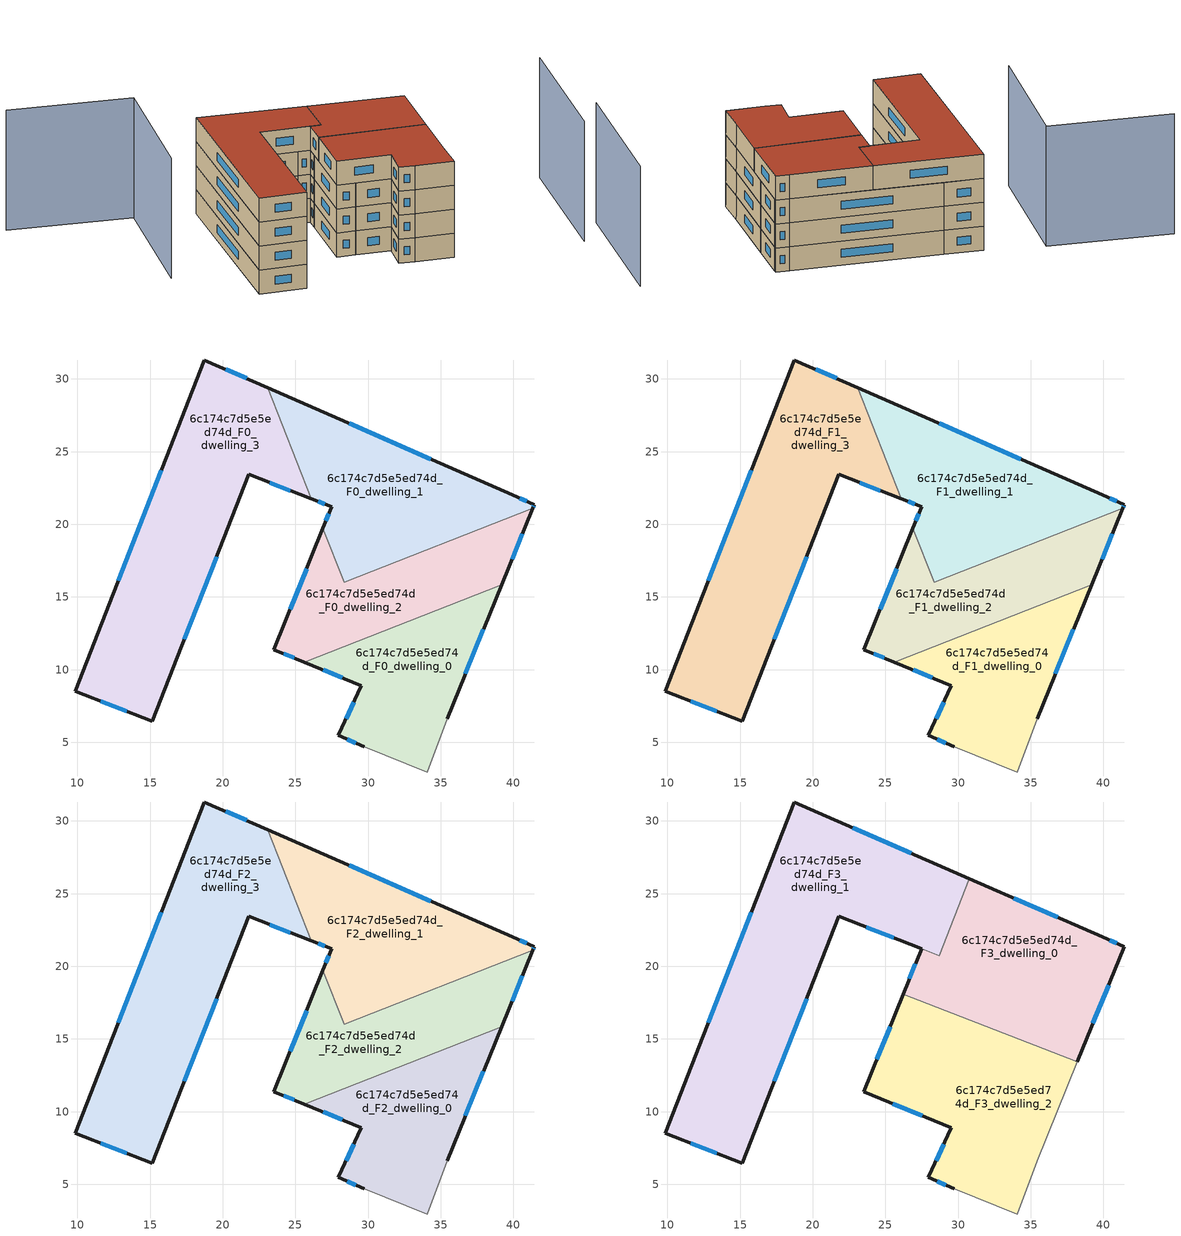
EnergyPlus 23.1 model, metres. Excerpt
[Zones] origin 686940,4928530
6c174c7d5e5ed74d_F0_dwelling_0
 floor ground (EU_floor_Construction): 39.19,15.86 35.43,6.64 34.05,2.96 29.73,4.68 27.96,5.5 29.53,8.9 25.61,10.52 z0
 wall outside (EU_wall_Construction): 25.61,10.52 29.53,8.9 27.96,5.5 29.73,4.68 / 35.43,6.64 39.19,15.86 z0:3
 wall adiabatic (EU_wall_Construction): 29.73,4.68 34.05,2.96 35.43,6.64 z0:3
 wall to 6c174c7d5e5ed74d_F0_dwelling_2 (EU_wall_Construction): 39.19,15.86 25.61,10.52 z0:3
 window (EU_Window_Construction): 28.55,5.23 29.15,4.95 / 29.01,7.77 28.48,6.63 / 26.91,9.98 28.22,9.44 / 36.69,9.71 37.94,12.79 z1:2
6c174c7d5e5ed74d_F0_dwelling_1
 floor ground (EU_floor_Construction): 39.91,22.03 41.43,21.36 41.33,21.11 28.36,16.01 26.89,19.74 27.48,21.21 26.1,21.75 23.1,29.39 z0
 wall outside (EU_wall_Construction): 26.1,21.75 27.48,21.21 26.89,19.74 / 41.33,21.11 41.43,21.36 39.91,22.03 23.1,29.39 z0:3
 wall to 6c174c7d5e5ed74d_F0_dwelling_3 (EU_wall_Construction): 23.1,29.39 26.1,21.75 z0:3
 wall to 6c174c7d5e5ed74d_F0_dwelling_2 (EU_wall_Construction): 26.89,19.74 28.36,16.01 41.33,21.11 z0:3
 window (EU_Window_Construction): 26.56,21.57 27.02,21.39 / 34.31,24.48 28.7,26.94 / 40.93,21.58 40.42,21.81 / 41.37,21.19 41.4,21.28 / 27.29,20.72 27.09,20.23 z1:2
6c174c7d5e5ed74d_F0_dwelling_2
 floor ground (EU_floor_Construction): 41.33,21.11 39.19,15.86 25.61,10.52 23.52,11.38 26.89,19.74 28.36,16.01 z0
 wall outside (EU_wall_Construction): 39.19,15.86 41.33,21.11 / 26.89,19.74 23.52,11.38 25.61,10.52 z0:3
 window (EU_Window_Construction): 39.9,17.61 40.62,19.36 / 24.21,11.09 24.91,10.8 / 25.77,16.96 24.64,14.17 z1:2
6c174c7d5e5ed74d_F0_dwelling_3
 floor ground (EU_floor_Construction): 23.1,29.39 26.1,21.75 21.79,23.43 15.16,6.44 9.85,8.51 18.74,31.3 z0
 wall outside (EU_wall_Construction): 23.1,29.39 18.74,31.3 9.85,8.51 15.16,6.44 21.79,23.43 26.1,21.75 z0:3
 window (EU_Window_Construction): 23.22,22.87 24.66,22.31 / 17.36,12.1 19.58,17.77 / 11.62,7.82 13.39,7.13 / 15.78,23.71 12.82,16.11 / 21.65,30.03 20.2,30.67 z1:2
6c174c7d5e5ed74d_F1_dwelling_0
 floor to 6c174c7d5e5ed74d_F0_dwelling_0 (EU_floor_Construction): 39.19,15.86 35.43,6.64 34.05,2.96 29.73,4.68 27.96,5.5 29.53,8.9 25.61,10.52 z3
 wall outside (EU_wall_Construction): 25.61,10.52 29.53,8.9 27.96,5.5 29.73,4.68 / 35.43,6.64 39.19,15.86 z3:6
 wall adiabatic (EU_wall_Construction): 29.73,4.68 34.05,2.96 35.43,6.64 z3:6
 wall to 6c174c7d5e5ed74d_F1_dwelling_2 (EU_wall_Construction): 39.19,15.86 25.61,10.52 z3:6
 window (EU_Window_Construction): 28.55,5.23 29.15,4.95 / 29.01,7.77 28.48,6.63 / 26.91,9.98 28.22,9.44 / 36.69,9.71 37.94,12.79 z4:5
6c174c7d5e5ed74d_F1_dwelling_1
 floor to 6c174c7d5e5ed74d_F0_dwelling_1 (EU_floor_Construction): 39.91,22.03 41.43,21.36 41.33,21.11 28.36,16.01 26.89,19.74 27.48,21.21 26.1,21.75 23.1,29.39 z3
 wall outside (EU_wall_Construction): 26.1,21.75 27.48,21.21 26.89,19.74 / 41.33,21.11 41.43,21.36 39.91,22.03 23.1,29.39 z3:6
 wall to 6c174c7d5e5ed74d_F1_dwelling_3 (EU_wall_Construction): 23.1,29.39 26.1,21.75 z3:6
 wall to 6c174c7d5e5ed74d_F1_dwelling_2 (EU_wall_Construction): 26.89,19.74 28.36,16.01 41.33,21.11 z3:6
 window (EU_Window_Construction): 26.56,21.57 27.02,21.39 / 34.31,24.48 28.7,26.94 / 40.93,21.58 40.42,21.81 / 41.37,21.19 41.4,21.28 / 27.29,20.72 27.09,20.23 z4:5
6c174c7d5e5ed74d_F1_dwelling_2
 floor to 6c174c7d5e5ed74d_F0_dwelling_2 (EU_floor_Construction): 41.33,21.11 39.19,15.86 25.61,10.52 23.52,11.38 26.89,19.74 28.36,16.01 z3
 wall outside (EU_wall_Construction): 39.19,15.86 41.33,21.11 / 26.89,19.74 23.52,11.38 25.61,10.52 z3:6
 window (EU_Window_Construction): 39.9,17.61 40.62,19.36 / 24.21,11.09 24.91,10.8 / 25.77,16.96 24.64,14.17 z4:5
6c174c7d5e5ed74d_F1_dwelling_3
 floor to 6c174c7d5e5ed74d_F0_dwelling_3 (EU_floor_Construction): 23.1,29.39 26.1,21.75 21.79,23.43 15.16,6.44 9.85,8.51 18.74,31.3 z3
 wall outside (EU_wall_Construction): 23.1,29.39 18.74,31.3 9.85,8.51 15.16,6.44 21.79,23.43 26.1,21.75 z3:6
 window (EU_Window_Construction): 23.22,22.87 24.66,22.31 / 17.36,12.1 19.58,17.77 / 11.62,7.82 13.39,7.13 / 15.78,23.71 12.82,16.11 / 21.65,30.03 20.2,30.67 z4:5
6c174c7d5e5ed74d_F2_dwelling_0
 floor to 6c174c7d5e5ed74d_F1_dwelling_0 (EU_floor_Construction): 39.19,15.86 35.43,6.64 34.05,2.96 29.73,4.68 27.96,5.5 29.53,8.9 25.61,10.52 z6
 wall outside (EU_wall_Construction): 25.61,10.52 29.53,8.9 27.96,5.5 29.73,4.68 / 35.43,6.64 39.19,15.86 z6:9
 wall adiabatic (EU_wall_Construction): 29.73,4.68 34.05,2.96 35.43,6.64 z6:9
 wall to 6c174c7d5e5ed74d_F2_dwelling_2 (EU_wall_Construction): 39.19,15.86 25.61,10.52 z6:9
 window (EU_Window_Construction): 28.55,5.23 29.15,4.95 / 29.01,7.77 28.48,6.63 / 26.91,9.98 28.22,9.44 / 36.69,9.71 37.94,12.79 z7:8
6c174c7d5e5ed74d_F2_dwelling_1
 floor to 6c174c7d5e5ed74d_F1_dwelling_1 (EU_floor_Construction): 39.91,22.03 41.43,21.36 41.33,21.11 28.36,16.01 26.89,19.74 27.48,21.21 26.1,21.75 23.1,29.39 z6
 wall outside (EU_wall_Construction): 26.1,21.75 27.48,21.21 26.89,19.74 / 41.33,21.11 41.43,21.36 39.91,22.03 23.1,29.39 z6:9
 wall to 6c174c7d5e5ed74d_F2_dwelling_3 (EU_wall_Construction): 23.1,29.39 26.1,21.75 z6:9
 wall to 6c174c7d5e5ed74d_F2_dwelling_2 (EU_wall_Construction): 26.89,19.74 28.36,16.01 41.33,21.11 z6:9
 window (EU_Window_Construction): 26.56,21.57 27.02,21.39 / 34.31,24.48 28.7,26.94 / 40.93,21.58 40.42,21.81 / 41.37,21.19 41.4,21.28 / 27.29,20.72 27.09,20.23 z7:8
6c174c7d5e5ed74d_F2_dwelling_2
 floor to 6c174c7d5e5ed74d_F1_dwelling_2 (EU_floor_Construction): 41.33,21.11 39.19,15.86 25.61,10.52 23.52,11.38 26.89,19.74 28.36,16.01 z6
 wall outside (EU_wall_Construction): 39.19,15.86 41.33,21.11 / 26.89,19.74 23.52,11.38 25.61,10.52 z6:9
 window (EU_Window_Construction): 39.9,17.61 40.62,19.36 / 24.21,11.09 24.91,10.8 / 25.77,16.96 24.64,14.17 z7:8
6c174c7d5e5ed74d_F2_dwelling_3
 floor to 6c174c7d5e5ed74d_F1_dwelling_3 (EU_floor_Construction): 23.1,29.39 26.1,21.75 21.79,23.43 15.16,6.44 9.85,8.51 18.74,31.3 z6
 wall outside (EU_wall_Construction): 23.1,29.39 18.74,31.3 9.85,8.51 15.16,6.44 21.79,23.43 26.1,21.75 z6:9
 window (EU_Window_Construction): 23.22,22.87 24.66,22.31 / 17.36,12.1 19.58,17.77 / 11.62,7.82 13.39,7.13 / 15.78,23.71 12.82,16.11 / 21.65,30.03 20.2,30.67 z7:8
6c174c7d5e5ed74d_F3_dwelling_0
 floor to 6c174c7d5e5ed74d_F2_dwelling_1 (EU_floor_Construction): 39.91,22.03 41.43,21.36 41.33,21.11 29.96,16.64 27.78,17.49 26.89,19.74 27.48,21.21 28.72,20.73 30.79,26.03 z9
 floor to 6c174c7d5e5ed74d_F2_dwelling_0 (EU_floor_Construction): 39.19,15.86 38.2,13.42 35.58,14.44 z9
 floor to 6c174c7d5e5ed74d_F2_dwelling_2 (EU_floor_Construction): 26.89,19.74 27.78,17.49 26.23,18.09 z9; 41.33,21.11 39.19,15.86 35.58,14.44 29.96,16.64 z9
 wall outside (EU_wall_Construction): 38.2,13.42 41.43,21.36 39.91,22.03 30.79,26.03 / 27.48,21.21 26.23,18.09 z9:12
 wall to 6c174c7d5e5ed74d_F3_dwelling_2 (EU_wall_Construction): 26.23,18.09 38.2,13.42 z9:12
 wall to 6c174c7d5e5ed74d_F3_dwelling_1 (EU_wall_Construction): 28.72,20.73 27.48,21.21 / 30.79,26.03 28.72,20.74 z9:12
 window (EU_Window_Construction): 36.87,23.36 33.83,24.7 / 40.93,21.58 40.42,21.81 / 39.28,16.07 40.36,18.71 / 27.07,20.17 26.65,19.13 z10:11
 roof outside (EU_roof_Construction): 38.2,13.42 41.43,21.36 39.91,22.03 30.79,26.03 28.72,20.73 27.48,21.21 26.23,18.09 z12
6c174c7d5e5ed74d_F3_dwelling_1
 floor to 6c174c7d5e5ed74d_F2_dwelling_3 (EU_floor_Construction): 23.1,29.39 26.1,21.75 21.79,23.43 15.16,6.44 9.85,8.51 18.74,31.3 z9
 floor to 6c174c7d5e5ed74d_F2_dwelling_1 (EU_floor_Construction): 30.79,26.03 28.72,20.74 26.1,21.75 23.1,29.39 z9
 wall outside (EU_wall_Construction): 30.79,26.03 18.74,31.3 9.85,8.51 15.16,6.44 21.79,23.43 27.48,21.21 z9:12
 window (EU_Window_Construction): 11.62,7.82 13.39,7.13 / 15.78,23.71 12.82,16.11 / 26.77,27.79 22.76,29.54 / 17.36,12.1 19.58,17.77 / 23.68,22.69 25.59,21.95 z10:11
 roof outside (EU_roof_Construction): 28.72,20.73 30.79,26.03 18.74,31.3 9.85,8.51 15.16,6.44 21.79,23.43 z12
6c174c7d5e5ed74d_F3_dwelling_2
 floor to 6c174c7d5e5ed74d_F2_dwelling_0 (EU_floor_Construction): 38.2,13.42 35.43,6.64 34.05,2.96 29.73,4.68 27.96,5.5 29.53,8.9 25.61,10.52 35.58,14.44 z9
 floor to 6c174c7d5e5ed74d_F2_dwelling_2 (EU_floor_Construction): 35.58,14.44 25.61,10.52 23.52,11.38 26.23,18.09 27.78,17.49 28.36,16.01 29.96,16.64 z9
 floor to 6c174c7d5e5ed74d_F2_dwelling_1 (EU_floor_Construction): 29.96,16.64 28.36,16.01 27.78,17.49 z9
 wall outside (EU_wall_Construction): 26.23,18.09 23.52,11.38 29.53,8.9 27.96,5.5 29.73,4.68 z9:12
 wall adiabatic (EU_wall_Construction): 29.73,4.68 34.05,2.96 35.43,6.64 38.2,13.42 z9:12
 window (EU_Window_Construction): 29.01,7.77 28.48,6.63 / 25.52,10.55 27.52,9.73 / 25.32,15.86 24.42,13.62 / 28.55,5.23 29.15,4.95 z10:11
 roof outside (EU_roof_Construction): 34.05,2.96 35.43,6.64 38.2,13.42 26.23,18.09 23.52,11.38 29.53,8.9 27.96,5.5 29.73,4.68 z12
shading: 48.54,-2.8 56.09,14.82 / -1.31,41.2 12.41,34.84 / 12.41,34.84 4.83,18.46 z0:15
[Building]
EU S2 Campaign: North Axis=0; Terrain=City; Solar Distribution=FullExterior
[Site:Location]
Bologna: Latitude=44.5; Longitude=11.25; Time Zone=1; Elevation=37
[SizingPeriod:WeatherFileDays]
AnnualSizingPeriod: Begin Month=1; Begin Day of Month=1; End Month=12; End Day of Month=31; Day of Week for Start Day=Monday; Use Weather File Daylight Saving Period=No; Use Weather File Rain and Snow Indicators=No
[MATERIAL]
EU_InternalMass_Material: Roughness=MediumRough; Thickness=0.1; Conductivity=1; Density=1800; Specific Heat=900; Thermal Absorptance=0.9; Solar Absorptance=0.7; Visible Absorptance=0.7
[MATERIAL:NOMASS] Roughness=MediumRough; Thermal Absorptance=0.9; Solar Absorptance=0.7; Visible Absorptance=0.7
Name | Thermal Resistance
EU_wall_NoMass | 0.937881
EU_roof_NoMass | 0.548572
EU_floor_NoMass | 0.71348
[WINDOWMATERIAL:SIMPLEGLAZINGSYSTEM]
EU_Window_SimpleGlazing: UFactor=4.25633; Solar Heat Gain Coefficient=0.85; Visible Transmittance=0.85
[CONSTRUCTION]
EU_wall_Construction: EU_wall_NoMass
EU_roof_Construction: EU_roof_NoMass
EU_floor_Construction: EU_floor_NoMass
EU_Window_Construction: EU_Window_SimpleGlazing
EU_InternalMass_Construction: EU_InternalMass_Material
[ZONE] Type=1; Multiplier=1; Ceiling Height=autocalculate; Floor Area=autocalculate; Part of Total Floor Area=Yes
Name | Volume
6c174c7d5e5ed74d_F0_dwelling_0; 6c174c7d5e5ed74d_F1_dwelling_0; 6c174c7d5e5ed74d_F2_dwelling_0 | 233.742
6c174c7d5e5ed74d_F3_dwelling_0 | 319.082
6c174c7d5e5ed74d_F0_dwelling_1; 6c174c7d5e5ed74d_F1_dwelling_1; 6c174c7d5e5ed74d_F2_dwelling_1 | 305.567
6c174c7d5e5ed74d_F3_dwelling_1 | 546.022
6c174c7d5e5ed74d_F0_dwelling_2; 6c174c7d5e5ed74d_F1_dwelling_2; 6c174c7d5e5ed74d_F2_dwelling_2 | 233.703
6c174c7d5e5ed74d_F3_dwelling_2 | 357.012
6c174c7d5e5ed74d_F0_dwelling_3; 6c174c7d5e5ed74d_F1_dwelling_3; 6c174c7d5e5ed74d_F2_dwelling_3 | 449.134
[INTERNALMASS] Construction=EU_InternalMass_Construction
Name | Zone or ZoneList | Surface Area
6c174c7d5e5ed74d_F0_dwelling_0_EU_InternalMass | 6c174c7d5e5ed74d_F0_dwelling_0 | 77.9128
6c174c7d5e5ed74d_F0_dwelling_1_EU_InternalMass | 6c174c7d5e5ed74d_F0_dwelling_1 | 101.858
6c174c7d5e5ed74d_F0_dwelling_2_EU_InternalMass | 6c174c7d5e5ed74d_F0_dwelling_2 | 77.9006
6c174c7d5e5ed74d_F0_dwelling_3_EU_InternalMass | 6c174c7d5e5ed74d_F0_dwelling_3 | 149.705
6c174c7d5e5ed74d_F1_dwelling_0_EU_InternalMass | 6c174c7d5e5ed74d_F1_dwelling_0 | 77.9128
6c174c7d5e5ed74d_F1_dwelling_1_EU_InternalMass | 6c174c7d5e5ed74d_F1_dwelling_1 | 101.858
6c174c7d5e5ed74d_F1_dwelling_2_EU_InternalMass | 6c174c7d5e5ed74d_F1_dwelling_2 | 77.9006
6c174c7d5e5ed74d_F1_dwelling_3_EU_InternalMass | 6c174c7d5e5ed74d_F1_dwelling_3 | 149.705
6c174c7d5e5ed74d_F2_dwelling_0_EU_InternalMass | 6c174c7d5e5ed74d_F2_dwelling_0 | 77.9128
6c174c7d5e5ed74d_F2_dwelling_1_EU_InternalMass | 6c174c7d5e5ed74d_F2_dwelling_1 | 101.858
6c174c7d5e5ed74d_F2_dwelling_2_EU_InternalMass | 6c174c7d5e5ed74d_F2_dwelling_2 | 77.9006
6c174c7d5e5ed74d_F2_dwelling_3_EU_InternalMass | 6c174c7d5e5ed74d_F2_dwelling_3 | 149.705
6c174c7d5e5ed74d_F3_dwelling_0_EU_InternalMass | 6c174c7d5e5ed74d_F3_dwelling_0 | 106.359
6c174c7d5e5ed74d_F3_dwelling_1_EU_InternalMass | 6c174c7d5e5ed74d_F3_dwelling_1 | 182.026
6c174c7d5e5ed74d_F3_dwelling_2_EU_InternalMass | 6c174c7d5e5ed74d_F3_dwelling_2 | 119.004
[OTHEREQUIPMENT] Fuel Type=Electricity; Design Level Calculation Method=Watts/Area; Power per Zone Floor Area=1; Fraction Latent=0; Fraction Radiant=0; Fraction Lost=0; Carbon Dioxide Generation Rate=0; EndUse Subcategory=EU_Step8_InternalGains
Name | Zone or ZoneList or Space or SpaceList | Schedule
EU_Step8_InternalGain_6c174c7d5e5ed74d_F0_dwelling_0_f000 | 6c174c7d5e5ed74d_F0_dwelling_0 | EU_Step8_GainSchedule_6c174c7d5e5ed74d_F0_dwelling_0_f000
EU_Step8_InternalGain_6c174c7d5e5ed74d_F0_dwelling_1_f000 | 6c174c7d5e5ed74d_F0_dwelling_1 | EU_Step8_GainSchedule_6c174c7d5e5ed74d_F0_dwelling_1_f000
EU_Step8_InternalGain_6c174c7d5e5ed74d_F0_dwelling_2_f000 | 6c174c7d5e5ed74d_F0_dwelling_2 | EU_Step8_GainSchedule_6c174c7d5e5ed74d_F0_dwelling_2_f000
EU_Step8_InternalGain_6c174c7d5e5ed74d_F0_dwelling_3_f000 | 6c174c7d5e5ed74d_F0_dwelling_3 | EU_Step8_GainSchedule_6c174c7d5e5ed74d_F0_dwelling_3_f000
EU_Step8_InternalGain_6c174c7d5e5ed74d_F1_dwelling_0_f000 | 6c174c7d5e5ed74d_F1_dwelling_0 | EU_Step8_GainSchedule_6c174c7d5e5ed74d_F1_dwelling_0_f000
EU_Step8_InternalGain_6c174c7d5e5ed74d_F1_dwelling_1_f000 | 6c174c7d5e5ed74d_F1_dwelling_1 | EU_Step8_GainSchedule_6c174c7d5e5ed74d_F1_dwelling_1_f000
EU_Step8_InternalGain_6c174c7d5e5ed74d_F1_dwelling_2_f000 | 6c174c7d5e5ed74d_F1_dwelling_2 | EU_Step8_GainSchedule_6c174c7d5e5ed74d_F1_dwelling_2_f000
EU_Step8_InternalGain_6c174c7d5e5ed74d_F1_dwelling_3_f000 | 6c174c7d5e5ed74d_F1_dwelling_3 | EU_Step8_GainSchedule_6c174c7d5e5ed74d_F1_dwelling_3_f000
EU_Step8_InternalGain_6c174c7d5e5ed74d_F2_dwelling_0_f000 | 6c174c7d5e5ed74d_F2_dwelling_0 | EU_Step8_GainSchedule_6c174c7d5e5ed74d_F2_dwelling_0_f000
EU_Step8_InternalGain_6c174c7d5e5ed74d_F2_dwelling_1_f000 | 6c174c7d5e5ed74d_F2_dwelling_1 | EU_Step8_GainSchedule_6c174c7d5e5ed74d_F2_dwelling_1_f000
EU_Step8_InternalGain_6c174c7d5e5ed74d_F2_dwelling_2_f000 | 6c174c7d5e5ed74d_F2_dwelling_2 | EU_Step8_GainSchedule_6c174c7d5e5ed74d_F2_dwelling_2_f000
EU_Step8_InternalGain_6c174c7d5e5ed74d_F2_dwelling_3_f000 | 6c174c7d5e5ed74d_F2_dwelling_3 | EU_Step8_GainSchedule_6c174c7d5e5ed74d_F2_dwelling_3_f000
EU_Step8_InternalGain_6c174c7d5e5ed74d_F3_dwelling_0_f000 | 6c174c7d5e5ed74d_F3_dwelling_0 | EU_Step8_GainSchedule_6c174c7d5e5ed74d_F3_dwelling_0_f000
EU_Step8_InternalGain_6c174c7d5e5ed74d_F3_dwelling_1_f000 | 6c174c7d5e5ed74d_F3_dwelling_1 | EU_Step8_GainSchedule_6c174c7d5e5ed74d_F3_dwelling_1_f000
EU_Step8_InternalGain_6c174c7d5e5ed74d_F3_dwelling_2_f000 | 6c174c7d5e5ed74d_F3_dwelling_2 | EU_Step8_GainSchedule_6c174c7d5e5ed74d_F3_dwelling_2_f000
[ZONEVENTILATION:DESIGNFLOWRATE] Schedule=EU_AlwaysOn; Design Flow Rate Calculation Method=AirChanges/Hour; Air Changes per Hour=0.687892; Ventilation Type=Natural; Fan Pressure Rise=0; Fan Total Efficiency=1; Constant Term Coefficient=1; Temperature Term Coefficient=0; Velocity Term Coefficient=0; Velocity Squared Term Coefficient=0; Minimum Indoor Temperature=-100; Maximum Indoor Temperature=100; Delta Temperature=-100; Minimum Outdoor Temperature=-100; Maximum Outdoor Temperature=100; Maximum Wind Speed=40
Name | Zone or ZoneList or Space or SpaceList
EU_ConstantAir_6c174c7d5e5ed74d_F0_dwelling_0 | 6c174c7d5e5ed74d_F0_dwelling_0
EU_ConstantAir_6c174c7d5e5ed74d_F0_dwelling_1 | 6c174c7d5e5ed74d_F0_dwelling_1
EU_ConstantAir_6c174c7d5e5ed74d_F0_dwelling_2 | 6c174c7d5e5ed74d_F0_dwelling_2
EU_ConstantAir_6c174c7d5e5ed74d_F0_dwelling_3 | 6c174c7d5e5ed74d_F0_dwelling_3
EU_ConstantAir_6c174c7d5e5ed74d_F1_dwelling_0 | 6c174c7d5e5ed74d_F1_dwelling_0
EU_ConstantAir_6c174c7d5e5ed74d_F1_dwelling_1 | 6c174c7d5e5ed74d_F1_dwelling_1
EU_ConstantAir_6c174c7d5e5ed74d_F1_dwelling_2 | 6c174c7d5e5ed74d_F1_dwelling_2
EU_ConstantAir_6c174c7d5e5ed74d_F1_dwelling_3 | 6c174c7d5e5ed74d_F1_dwelling_3
EU_ConstantAir_6c174c7d5e5ed74d_F2_dwelling_0 | 6c174c7d5e5ed74d_F2_dwelling_0
EU_ConstantAir_6c174c7d5e5ed74d_F2_dwelling_1 | 6c174c7d5e5ed74d_F2_dwelling_1
EU_ConstantAir_6c174c7d5e5ed74d_F2_dwelling_2 | 6c174c7d5e5ed74d_F2_dwelling_2
EU_ConstantAir_6c174c7d5e5ed74d_F2_dwelling_3 | 6c174c7d5e5ed74d_F2_dwelling_3
EU_ConstantAir_6c174c7d5e5ed74d_F3_dwelling_0 | 6c174c7d5e5ed74d_F3_dwelling_0
EU_ConstantAir_6c174c7d5e5ed74d_F3_dwelling_1 | 6c174c7d5e5ed74d_F3_dwelling_1
EU_ConstantAir_6c174c7d5e5ed74d_F3_dwelling_2 | 6c174c7d5e5ed74d_F3_dwelling_2
[HVACTEMPLATE:THERMOSTAT] Constant Heating Setpoint=20; Constant Cooling Setpoint=50
EU_HeatOnly_6c174c7d5e5ed74d_F0_dwelling_0; EU_HeatOnly_6c174c7d5e5ed74d_F0_dwelling_1; EU_HeatOnly_6c174c7d5e5ed74d_F0_dwelling_2; EU_HeatOnly_6c174c7d5e5ed74d_F0_dwelling_3; EU_HeatOnly_6c174c7d5e5ed74d_F1_dwelling_0; EU_HeatOnly_6c174c7d5e5ed74d_F1_dwelling_1; EU_HeatOnly_6c174c7d5e5ed74d_F1_dwelling_2; EU_HeatOnly_6c174c7d5e5ed74d_F1_dwelling_3; EU_HeatOnly_6c174c7d5e5ed74d_F2_dwelling_0; EU_HeatOnly_6c174c7d5e5ed74d_F2_dwelling_1; EU_HeatOnly_6c174c7d5e5ed74d_F2_dwelling_2; EU_HeatOnly_6c174c7d5e5ed74d_F2_dwelling_3; EU_HeatOnly_6c174c7d5e5ed74d_F3_dwelling_0; EU_HeatOnly_6c174c7d5e5ed74d_F3_dwelling_1; EU_HeatOnly_6c174c7d5e5ed74d_F3_dwelling_2
[HVACTEMPLATE:ZONE:IDEALLOADSAIRSYSTEM] System Availability Schedule=EU_AlwaysOn; Maximum Heating Supply Air Temperature=50; Minimum Cooling Supply Air Temperature=13; Maximum Heating Supply Air Humidity Ratio=0.0156; Minimum Cooling Supply Air Humidity Ratio=0.0077; Heating Limit=NoLimit; Cooling Limit=NoLimit; Heating Availability Schedule=EU_AlwaysOn; Cooling Availability Schedule=EU_CoolingOff; Dehumidification Control Type=ConstantSensibleHeatRatio; Cooling Sensible Heat Ratio=0.7; Dehumidification Setpoint=60; Humidification Control Type=None; Humidification Setpoint=30; Outdoor Air Method=None; Outdoor Air Flow Rate per Person=0.00944; Outdoor Air Flow Rate per Zone Floor Area=0; Outdoor Air Flow Rate per Zone=0; Demand Controlled Ventilation Type=None; Outdoor Air Economizer Type=NoEconomizer; Heat Recovery Type=None; Sensible Heat Recovery Effectiveness=0.7; Latent Heat Recovery Effectiveness=0.65
Name | Template Thermostat
6c174c7d5e5ed74d_F0_dwelling_0 | EU_HeatOnly_6c174c7d5e5ed74d_F0_dwelling_0
6c174c7d5e5ed74d_F0_dwelling_1 | EU_HeatOnly_6c174c7d5e5ed74d_F0_dwelling_1
6c174c7d5e5ed74d_F0_dwelling_2 | EU_HeatOnly_6c174c7d5e5ed74d_F0_dwelling_2
6c174c7d5e5ed74d_F0_dwelling_3 | EU_HeatOnly_6c174c7d5e5ed74d_F0_dwelling_3
6c174c7d5e5ed74d_F1_dwelling_0 | EU_HeatOnly_6c174c7d5e5ed74d_F1_dwelling_0
6c174c7d5e5ed74d_F1_dwelling_1 | EU_HeatOnly_6c174c7d5e5ed74d_F1_dwelling_1
6c174c7d5e5ed74d_F1_dwelling_2 | EU_HeatOnly_6c174c7d5e5ed74d_F1_dwelling_2
6c174c7d5e5ed74d_F1_dwelling_3 | EU_HeatOnly_6c174c7d5e5ed74d_F1_dwelling_3
6c174c7d5e5ed74d_F2_dwelling_0 | EU_HeatOnly_6c174c7d5e5ed74d_F2_dwelling_0
6c174c7d5e5ed74d_F2_dwelling_1 | EU_HeatOnly_6c174c7d5e5ed74d_F2_dwelling_1
6c174c7d5e5ed74d_F2_dwelling_2 | EU_HeatOnly_6c174c7d5e5ed74d_F2_dwelling_2
6c174c7d5e5ed74d_F2_dwelling_3 | EU_HeatOnly_6c174c7d5e5ed74d_F2_dwelling_3
6c174c7d5e5ed74d_F3_dwelling_0 | EU_HeatOnly_6c174c7d5e5ed74d_F3_dwelling_0
6c174c7d5e5ed74d_F3_dwelling_1 | EU_HeatOnly_6c174c7d5e5ed74d_F3_dwelling_1
6c174c7d5e5ed74d_F3_dwelling_2 | EU_HeatOnly_6c174c7d5e5ed74d_F3_dwelling_2
[SIZING:ZONE] Zone Cooling Design Supply Air Temperature Input Method=SupplyAirTemperature; Zone Cooling Design Supply Air Temperature=13; Zone Heating Design Supply Air Temperature Input Method=SupplyAirTemperature; Zone Heating Design Supply Air Temperature=50; Zone Cooling Design Supply Air Humidity Ratio=0.008; Zone Heating Design Supply Air Humidity Ratio=0.008; Cooling Design Air Flow Method=DesignDay; Cooling Design Air Flow Rate=0; Cooling Minimum Air Flow per Zone Floor Area=0.000762; Cooling Minimum Air Flow=0; Cooling Minimum Air Flow Fraction=0.2; Heating Design Air Flow Method=DesignDay; Heating Design Air Flow Rate=0; Heating Maximum Air Flow per Zone Floor Area=0.002032; Heating Maximum Air Flow=0.141576; Heating Maximum Air Flow Fraction=0.3; Account for Dedicated Outdoor Air System=No; Dedicated Outdoor Air System Control Strategy=NeutralSupplyAir; Dedicated Outdoor Air Low Setpoint Temperature for Design=autosize; Dedicated Outdoor Air High Setpoint Temperature for Design=autosize; Zone Load Sizing Method=Sensible Load Only No Latent Load; Zone Latent Cooling Design Supply Air Humidity Ratio Input Method=HumidityRatioDifference; Zone Cooling Design Supply Air Humidity Ratio Difference=0.005; Zone Latent Heating Design Supply Air Humidity Ratio Input Method=HumidityRatioDifference; Zone Humidification Design Supply Air Humidity Ratio Difference=0.005
6c174c7d5e5ed74d_F0_dwelling_0; 6c174c7d5e5ed74d_F0_dwelling_1; 6c174c7d5e5ed74d_F0_dwelling_2; 6c174c7d5e5ed74d_F0_dwelling_3; 6c174c7d5e5ed74d_F1_dwelling_0; 6c174c7d5e5ed74d_F1_dwelling_1; 6c174c7d5e5ed74d_F1_dwelling_2; 6c174c7d5e5ed74d_F1_dwelling_3; 6c174c7d5e5ed74d_F2_dwelling_0; 6c174c7d5e5ed74d_F2_dwelling_1; 6c174c7d5e5ed74d_F2_dwelling_2; 6c174c7d5e5ed74d_F2_dwelling_3; 6c174c7d5e5ed74d_F3_dwelling_0; 6c174c7d5e5ed74d_F3_dwelling_1; 6c174c7d5e5ed74d_F3_dwelling_2
[SCHEDULE:CONSTANT]
Name | Hourly Value
EU_AlwaysOn | 1
EU_CoolingOff | 0
[SCHEDULE:FILE] Column Number=1; Rows to Skip at Top=0; Number of Hours of Data=8760; Column Separator=Comma; Interpolate to Timestep=No; Minutes per Item=60; Adjust Schedule for Daylight Savings=Yes
Name | File
EU_Step8_GainSchedule_6c174c7d5e5ed74d_F0_dwelling_0_f000 | ../../schedules/6c174c7d5e5ed74d/6c174c7d5e5ed74d_F0_dwelling_0_f000_gain.csv
EU_Step8_GainSchedule_6c174c7d5e5ed74d_F0_dwelling_1_f000 | ../../schedules/6c174c7d5e5ed74d/6c174c7d5e5ed74d_F0_dwelling_1_f000_gain.csv
EU_Step8_GainSchedule_6c174c7d5e5ed74d_F0_dwelling_2_f000 | ../../schedules/6c174c7d5e5ed74d/6c174c7d5e5ed74d_F0_dwelling_2_f000_gain.csv
EU_Step8_GainSchedule_6c174c7d5e5ed74d_F0_dwelling_3_f000 | ../../schedules/6c174c7d5e5ed74d/6c174c7d5e5ed74d_F0_dwelling_3_f000_gain.csv
EU_Step8_GainSchedule_6c174c7d5e5ed74d_F1_dwelling_0_f000 | ../../schedules/6c174c7d5e5ed74d/6c174c7d5e5ed74d_F1_dwelling_0_f000_gain.csv
EU_Step8_GainSchedule_6c174c7d5e5ed74d_F1_dwelling_1_f000 | ../../schedules/6c174c7d5e5ed74d/6c174c7d5e5ed74d_F1_dwelling_1_f000_gain.csv
EU_Step8_GainSchedule_6c174c7d5e5ed74d_F1_dwelling_2_f000 | ../../schedules/6c174c7d5e5ed74d/6c174c7d5e5ed74d_F1_dwelling_2_f000_gain.csv
EU_Step8_GainSchedule_6c174c7d5e5ed74d_F1_dwelling_3_f000 | ../../schedules/6c174c7d5e5ed74d/6c174c7d5e5ed74d_F1_dwelling_3_f000_gain.csv
EU_Step8_GainSchedule_6c174c7d5e5ed74d_F2_dwelling_0_f000 | ../../schedules/6c174c7d5e5ed74d/6c174c7d5e5ed74d_F2_dwelling_0_f000_gain.csv
EU_Step8_GainSchedule_6c174c7d5e5ed74d_F2_dwelling_1_f000 | ../../schedules/6c174c7d5e5ed74d/6c174c7d5e5ed74d_F2_dwelling_1_f000_gain.csv
EU_Step8_GainSchedule_6c174c7d5e5ed74d_F2_dwelling_2_f000 | ../../schedules/6c174c7d5e5ed74d/6c174c7d5e5ed74d_F2_dwelling_2_f000_gain.csv
EU_Step8_GainSchedule_6c174c7d5e5ed74d_F2_dwelling_3_f000 | ../../schedules/6c174c7d5e5ed74d/6c174c7d5e5ed74d_F2_dwelling_3_f000_gain.csv
EU_Step8_GainSchedule_6c174c7d5e5ed74d_F3_dwelling_0_f000 | ../../schedules/6c174c7d5e5ed74d/6c174c7d5e5ed74d_F3_dwelling_0_f000_gain.csv
EU_Step8_GainSchedule_6c174c7d5e5ed74d_F3_dwelling_1_f000 | ../../schedules/6c174c7d5e5ed74d/6c174c7d5e5ed74d_F3_dwelling_1_f000_gain.csv
EU_Step8_GainSchedule_6c174c7d5e5ed74d_F3_dwelling_2_f000 | ../../schedules/6c174c7d5e5ed74d/6c174c7d5e5ed74d_F3_dwelling_2_f000_gain.csv
